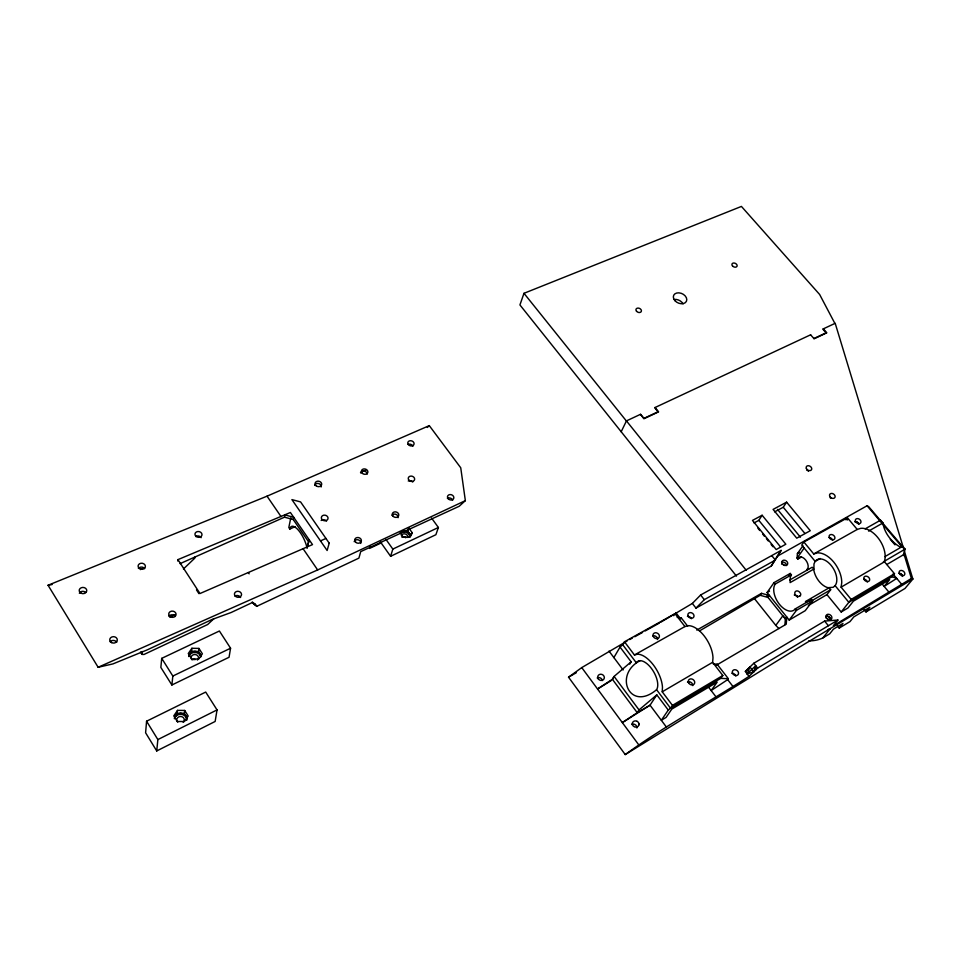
<?xml version="1.0" encoding="UTF-8"?>
<svg xmlns="http://www.w3.org/2000/svg" width="961" height="961" viewBox="0 0 961 961"><rect width="100%" height="100%" fill="white"/><g stroke="black" fill="none" stroke-linecap="round" stroke-linejoin="round"><path stroke-width="1.44" d="M865.152 528.874L880.54 520.177L882.919 522.976C884.3 532.995 891.832 542.485 900.625 547.277L902.715 546.268L905.13 549.103L903.412 554.785L886.895 564.479M639.005 724.81L639.017 723.981M632.35 723.393L632.338 724.222A3.436 3.123 30.3 0 0 638.969 724.81M624.47 641.768L622.728 644.747L636.338 662.814A17.238 8.409 60.1 0 1 651.426 668.424A17.238 8.409 60.1 0 1 656.579 689.698L670.526 708.197L672.46 705.374L662.225 691.8L662.477 687.295A24.397 11.892 60.1 0 0 653.516 665.132A24.397 11.892 60.1 0 0 637.479 654.201L634.44 654.982L624.47 641.768L674.994 613.683L684.929 626.536L688.076 625.671A23.893 12.385 59.8 0 1 704.305 636.074A23.893 12.385 59.8 0 1 712.99 657.841L712.618 662.321L722.816 675.511L720.762 678.37L670.526 708.197L668.279 710.083L661.312 720.269L666.081 717.423L671.787 709.11L717.182 682.13L711.152 690.551L727.669 679.643L728.342 678.706L717.122 664.219L713.266 663.943M214.003 618.596L207.684 624.518L143.982 654.477L142.024 654.393L142.228 651.486M809.042 568.648L806.76 569.945L808.141 567.507A7.376 4.361 59.4 0 0 804.117 558.437A7.376 4.361 59.4 0 0 797.834 559.05L797.065 558.113L797.402 553.62L802.928 545.788M784.921 624.686L785.365 618.992L786.795 617.07L786.242 624.194L716.462 665.168L717.122 664.219M146.577 721.218L145.604 732.787L156.727 750.949L215.144 721.459L217.042 709.915L205.702 692.064L146.577 721.218L157.856 739.586L156.727 750.949M161.712 658.357L160.859 667.439L171.875 685.001L229.054 657.264L230.568 648.219L219.396 631.005L161.712 658.357L172.836 676.051L171.875 685.001M175.19 717.026L177.16 713.29L177.509 710.383L184.704 710.455L188.188 716.017L184.476 721.543L177.256 721.471L173.773 715.873L177.509 710.383M194.927 557.032L194.795 558.149L183.455 568.984M180.632 714.323L180.752 713.326M189.593 654.982L191.527 651.33L191.912 648.279L198.939 648.423L202.375 653.792L198.783 659.03L191.707 658.898L188.284 653.504L191.912 648.279M187.227 717.987L184.332 713.362L184.704 710.455M185.941 717.122L186.074 716.137M188.957 656.243A6.078 5.298 1.5 0 1 194.891 652.447L195.035 651.402A6.09 5.298 1.5 0 1 201.017 656.807M201.39 655.931L198.543 651.474L198.939 648.423M200.104 655.186L200.248 654.141M177.737 561.032L177.941 559.626L290.39 512.501L312.505 544.599L199.984 593.538L177.941 559.626M807.108 601.754L805.462 601.562L829.091 587.82L830.664 589.742L826.94 594.619L841.175 612.001L851.17 599.4L841.091 587.171L841.74 582.762A22.632 13.514 58.8 0 0 833.716 562.041A22.632 13.514 58.8 0 0 817.114 552.911L813.727 553.956L803.901 542.028L847.446 517.811L857.236 529.439L860.684 528.346A22.199 13.85 58.4 0 1 877.393 537.055A22.199 13.85 58.4 0 1 885.189 557.416L884.468 561.801L894.487 573.717L892.072 576.672L848.839 602.343L835.121 585.657A15.989 9.55 58.8 0 0 831.181 565.44A15.989 9.55 58.8 0 0 815.168 561.404L801.738 545.079L803.901 542.028M180.055 563.651L284.48 517.186L284.924 514.94L293.67 517.258L293.201 519.505L308.685 541.98L307.256 546.869M290.799 517.811L288.817 527.541L289.838 529.03A16.83 5.982 65 0 1 298.15 529.907A16.83 5.982 65 0 1 307.124 548.407M308.685 541.98L309.178 539.77L307.039 547.109M370.345 545.704L369.565 548.407L381.529 542.785M380.424 541.932L390.61 556.299L392.833 549.091L438.396 527.481L431.549 518.063M404.257 531.986L404.593 530.904L407.704 531.025L411.116 535.782M407.704 531.025L408.713 527.865L412.137 532.634L411.452 534.736M409.062 534.484L409.41 533.403M748.967 676.388L753.76 671.823L755.742 665.661L747.141 673.937L753.76 671.823L757.652 668.087L837.908 620.037L824.61 621.082L753.844 663.234L745.316 671.475L748.967 676.388C707.993 702.851 664.688 725.807 625.239 754.577L568.54 677.193L581.753 667.595L627.089 641.023M438.396 527.481L435.886 534.712L390.61 556.299M834.893 323.449L819.637 294.486L741.424 206.423L523.985 293.309L519.925 304.937L736.462 576.095M253.644 602.943L254.773 604.613L252.202 602.607L231.229 612.469L211.949 619.521L147.297 649.852L112.942 663.907L98.13 667.27L48.05 585.249L267.038 496.176L429.291 425.627L460.739 467.791L465.352 500.645L459.226 506.255L360.711 551.626L358.909 558.113L256.743 606.331L254.773 604.613L255.085 603.82M747.141 673.937L749.976 666.982L753.76 671.823M774.037 582.594L775.215 584.06A16.265 9.322 59.1 0 0 779.503 604.385A16.265 9.322 59.1 0 0 795.252 608.89L811.42 599.46L812.61 600.925L805.258 610.667L789.197 620.073L767.082 592.517L774.037 582.594L790.242 573.429L791.42 574.87L790.266 577.369L790.098 582.618L813.763 569.128L812.189 567.23L789.774 579.976M621.166 431.801L626.452 420.894L746.289 570.329M613.875 657.588L620.037 647.065L622.728 644.747M692.352 603.448L700.629 594.991L781.101 550.401L771.227 566.089L695.992 608.109L692.352 603.448L660.627 622.272M771.227 566.089L781.101 550.401M611.184 680.604L597.55 688.989L612.385 679.283L614.091 676.424L631.137 661.817L620.037 647.065M612.445 679.367L614.151 676.508L639.041 709.915L637.239 712.702L622.344 722.6L650.032 705.182L656.819 694.863L668.279 710.083M629.731 664.135L631.137 661.817M412.137 532.634L409.326 537.163L403.055 536.911L400.497 533.331M673.745 615.689L674.994 613.683M687.68 626.188L681.289 617.935L680.664 618.92L675.811 612.637M754.025 522.928L758.83 520.345L762.121 515.252L785.834 544.226L776.188 549.548L752.463 520.418L762.121 515.252M774.65 511.865L783.251 507.252L786.615 502.159L810.267 530.712L796.753 538.184L773.076 509.402L786.615 502.159M760.163 595.303L761.532 593.345L769.461 595.484L768.079 597.442L760.163 595.303L699.452 630.945M797.065 558.113L804.189 548.058M788.825 575.423L790.242 573.429M845.956 519.853L847.446 517.811M779.035 628.602A38.692 30.296 35.8 0 1 775.803 625.383L782.807 615.857A39.077 30.428 35.7 0 0 785.233 618.319M789.197 620.073L796.441 610.367L812.61 600.925M808.754 640.867A38.692 30.296 35.8 0 0 822.856 637.948L830.304 628.59A39.077 30.428 35.7 0 1 827.962 629.575M837.908 620.037L833.343 625.767L911.4 578.462L912.854 579.027L835.193 323.304L822.796 329.106L826.064 332.818L813.847 338.56M837.331 625.767L839.217 628.086L842.989 623.413L833.439 629.155L829.703 633.828L822.856 637.948M864.095 609.67L865.993 611.965L869.837 607.268L853.8 616.914L850.005 621.599L839.217 628.086M695.992 608.109L704.293 599.664L775.371 560.083L771.719 555.602M749.976 666.982L745.4 671.427L747.982 669.889M427.309 427.477L429.291 425.627M809.534 601.093L811.42 599.46M835.121 585.657L833.199 587.291L827.914 587.688A15.989 9.55 58.8 0 1 813.907 570.606L813.979 563.903L815.168 561.404L820.274 558.509M639.041 709.915L656.819 694.863M656.579 689.698C629.671 712.377 613.058 674.49 640.206 660.615M625.239 754.577L797.93 648.026L912.95 578.966L904.986 588.468L865.993 611.965M867.062 505.762L901.67 546.497L903.172 547.193L868.684 506.651L867.062 505.762L776.956 556.431M841.175 612.001L847.998 607.941L853.38 601.19L889.67 579.615L884.132 586.402L896.721 578.414L892.072 576.672M672.46 705.374L722.816 675.511M851.17 599.4L894.487 573.717M812.021 600.625L830.664 589.742M808.357 605.478L826.94 594.619M883.399 561.813L905.13 549.103M662.225 691.8L712.618 662.321M841.091 587.171L884.468 561.801M884.853 556.671L902.715 546.268M568.54 677.193L576.348 672.7M696.785 630.104L761.532 593.345M767.082 592.517L769.557 591.111M775.215 584.06L791.42 574.87M868.588 531.109L882.919 522.976M634.44 654.982L684.929 626.536M813.727 553.956L857.236 529.439M797.834 559.05L801.27 557.128M797.402 553.62L799.456 552.467M629.671 639.594L632.254 638.152M634.837 636.723L642.585 632.41M645.167 630.969L659.366 623.076M157.856 739.586L217.042 709.915M172.836 676.051L230.568 648.219M98.13 667.27L317.647 569.945L465.352 500.645M810.64 334.788L654.681 407.692L657.997 411.776L643.906 418.395L640.591 414.275L626.344 420.942L523.985 293.309M169.665 617.118L175.046 614.644M320.506 540.923L325.923 538.436M289.838 529.03L295.267 526.58M140.342 569.597L144.462 567.783M360.495 472.5L365.853 470.133M48.05 585.249L52.122 584.54M177.16 713.29L184.332 713.362M191.527 651.33L198.543 651.474M720.762 678.37L728.342 678.706M677.205 617.31L681.289 617.935M284.48 517.186L293.201 519.505M637.011 721.279L637.756 721.759A3.436 3.123 30.3 0 1 638.981 723.993M116.149 641.54L115.392 640.987A3.82 3.171 7.6 0 0 110.167 641.768M252.275 601.874L254.773 604.613M823.349 328.842L826.832 332.806L814.135 338.777L810.579 334.812M890.318 539.361L894.991 544.863M903.412 554.785L904.637 556.239M845.644 517.667L847.554 519.949M893.021 574.017L901.67 584.3M881.285 583.003L889.093 592.324M783.251 507.252L804.874 533.439M777.497 509.378L800.417 537.187M758.83 520.345L780.512 546.893M757.857 528.178L759.743 530.496M762.59 533.98L764.475 536.31M766.373 538.628L768.259 540.959M771.094 544.443L772.992 546.761M655.066 407.512L658.609 411.861L643.954 418.744L640.422 414.359M824.61 621.082L828.394 625.731M795.252 608.89L796.441 610.367M766.89 596.012L785.365 618.992M754.265 598.391L775.803 625.383M700.629 594.991L704.293 599.664M753.844 663.234L757.652 668.087L754.757 668.736L755.694 669.961M727.669 679.643L732.702 686.142M708.473 687.055L716.185 697.097M666.357 727.009L650.032 705.182L637.239 712.702L612.385 679.283M609.01 651.077L623.136 669.961M581.753 667.595L638.657 744.703M385.998 539.457L392.833 549.091M267.038 496.176L281.08 516.646M303.183 548.875L317.647 569.945M248.334 572.612L249.139 573.837M255.638 604.649L256.743 606.331M196.488 589.886L198.939 593.658M254.929 604.217L255.746 605.49M140.51 651.978L142.024 654.393M903.784 553.452L911.4 578.462M177.785 722.179A3.772 3.351 -2.2 0 1 177.893 717.447A3.772 3.351 -2.2 0 1 183.215 717.495A3.772 3.351 -2.2 0 1 183.119 722.228M174.397 718.78A6.222 5.526 -2.1 0 1 181.557 713.374A6.222 5.526 -2.1 0 1 186.602 720.33M174.53 718.347A6.222 5.526 -2.2 0 1 181.437 714.371A6.222 5.526 -2.2 0 1 186.722 719.897M193.269 659.606A3.664 3.195 1.2 0 1 195.155 659.642M192.164 659.955A3.688 3.207 1.5 0 1 192.236 655.414A3.688 3.207 1.5 0 1 197.449 655.51A3.688 3.207 1.5 0 1 197.365 660.051M188.849 656.567A6.09 5.298 1.5 0 1 195.023 651.402M194.891 652.447A6.078 5.298 1.5 0 1 200.693 656.471M401.806 537.151A3.303 2.763 16.8 0 1 405.77 537.752M401.35 535.77A3.315 2.763 16.8 0 1 405.218 533.944A3.315 2.763 16.8 0 1 407.752 537.475M400.076 533.031A5.478 4.565 16.8 0 1 400.869 532.106M401.938 531.409A5.478 4.565 16.8 0 1 407.932 531.998A5.478 4.565 16.8 0 1 410.179 536.947M400.533 533.187A5.466 4.565 16.8 0 1 406.335 532.43A5.466 4.565 16.8 0 1 409.939 536.839M360.868 473.016A3.291 2.667 14.4 0 1 364.327 471.214A3.291 2.667 14.4 0 1 367.282 474.037M391.932 515.324A3.315 2.739 16.2 0 1 398.058 517.691M408.173 444.402A3.207 2.571 16.6 0 1 412.906 446.24M447.394 498.351A3.243 2.655 19 0 1 452.631 500.381M314.631 485.389A3.339 2.739 12 0 1 318.571 483.539A3.339 2.739 12 0 1 321.118 486.987M408.257 481.017A3.267 2.463 8.5 0 1 412.774 481.978M321.166 520.49A3.388 2.607 4.6 0 1 326.524 521.066M354.189 541.704A3.376 2.835 14.1 0 1 358.189 539.83A3.376 2.835 14.1 0 1 360.723 543.433M168.872 616.277A3.676 3.147 1.4 0 1 175.238 616.445M138.384 568.468A3.652 3.051 1.2 0 1 144.691 568.672M195.672 536.55A3.532 2.931 4.9 0 1 201.137 537.692M235.157 596.048A3.568 3.051 5.9 0 1 240.598 597.514M79.367 593.297A3.76 3.039 7.3 0 1 82.141 591.363A3.76 3.039 7.3 0 1 85.721 592.457M116.173 641.552A3.82 3.171 7.6 0 1 116.749 642.248M653.108 635.81A3.363 2.787 32.3 0 1 657.552 639.533M829.175 537.559A3.147 2.39 34.4 0 1 832.634 540.322M687.499 682.118A3.412 2.847 35.6 0 1 692.749 685.613M863.747 579.123A3.195 2.427 36.4 0 1 867.266 581.946M899.316 573.321A3.123 2.33 36.9 0 0 904.217 575.231A3.123 2.33 36.9 0 0 902.415 570.666A3.123 2.33 36.9 0 0 899.316 573.321A3.111 2.33 36.9 0 1 902.439 576.408M858.702 524.262A3.051 2.282 34.5 0 0 854.641 521.643A3.051 2.282 34.5 0 1 858.774 524.093M781.605 562.377A3.135 2.439 34 0 1 784.837 562.702A3.135 2.439 34 0 1 786.458 565.548M794.266 594.955A3.183 2.487 35.4 0 1 797.51 597.081M830.256 620.398A3.207 2.499 36.9 0 0 829.367 617.31A3.207 2.499 36.9 0 0 826.088 616.241A3.207 2.499 36.9 0 1 829.475 617.25A3.207 2.499 36.9 0 1 830.364 620.325M687.439 616.433A3.255 2.727 30.9 0 1 691.415 618.728M731.874 673.361A3.315 2.799 35.1 0 1 735.79 675.943M597.177 677.949A3.363 2.943 29.3 0 1 602.367 680.568M631.641 724.51A3.412 3.003 33.7 0 1 636.903 727.994M632.326 723.369A3.436 3.123 30.3 0 1 636.951 721.255M899.052 573.273A3.111 2.33 36.9 0 1 902.475 576.035M826.208 618.115A3.195 2.499 36.9 0 1 828.694 620.133M781.581 564.059A3.135 2.439 34 0 1 784.356 565.488M830.16 497.774A3.003 2.246 33.2 0 1 830.833 498.158M806.591 470.025A2.979 2.222 31.9 0 1 807.288 470.349M807.925 470.794A2.979 2.222 31.9 0 1 808.441 471.346M794.615 595.003A3.087 2.415 35.4 0 1 797.63 597.237M674.154 299.472A7.003 5.045 25 0 1 683.031 303.832M329.203 543.157L327.124 550.497L291.904 499.6L300.577 501.918L329.203 543.157M362.429 473.413A3.291 2.679 14.5 0 0 367.811 472.464A3.291 2.679 14.5 0 0 363.654 468.944A3.291 2.679 14.5 0 0 362.429 473.413M392.773 515.901A3.327 2.751 16.2 0 0 398.443 516.141A3.327 2.751 16.2 0 0 395.343 511.841A3.327 2.751 16.2 0 0 392.773 515.901M448.27 498.831A3.255 2.655 19 0 0 453.688 498.459A3.255 2.655 19 0 0 450 494.567A3.255 2.655 19 0 0 448.27 498.831M408.269 444.499A3.219 2.571 16.7 0 0 413.759 444.799A3.219 2.571 16.7 0 0 410.743 440.715A3.219 2.571 16.7 0 0 408.269 444.499M316.157 485.81A3.351 2.739 12.1 0 0 321.635 484.704A3.351 2.739 12.1 0 0 317.346 481.221A3.351 2.739 12.1 0 0 316.157 485.81M408.761 479.995A3.267 2.655 16.9 0 0 414.323 480.26A3.267 2.655 16.9 0 0 411.26 476.079A3.267 2.655 16.9 0 0 408.761 479.995M322.391 519.865A3.388 2.811 12.2 0 0 327.965 518.832A3.388 2.811 12.2 0 0 323.725 515.192A3.388 2.811 12.2 0 0 322.391 519.865M355.774 542.316A3.388 2.835 14.1 0 0 361.324 541.235A3.388 2.835 14.1 0 0 357.048 537.571A3.388 2.835 14.1 0 0 355.774 542.316M195.792 536.166A3.544 2.895 8.8 0 0 201.798 535.565A3.544 2.895 8.8 0 0 197.822 531.529A3.544 2.895 8.8 0 0 195.792 536.166M139.081 568.227A3.664 3.015 5.2 0 0 145.243 567.206A3.664 3.015 5.2 0 0 140.895 563.278A3.664 3.015 5.2 0 0 139.081 568.227M169.737 616.301A3.688 3.111 5.8 0 0 175.935 615.184A3.688 3.111 5.8 0 0 171.502 611.172A3.688 3.111 5.8 0 0 169.737 616.301M235.157 595.976A3.58 3.003 10.2 0 0 241.283 595.652A3.58 3.003 10.2 0 0 237.559 591.291A3.58 3.003 10.2 0 0 235.157 595.976M80.928 593.141A3.772 3.111 1.6 0 0 86.754 590.727A3.772 3.111 1.6 0 0 81.241 587.76A3.772 3.111 1.6 0 0 80.928 593.141M111.488 642.585A3.808 3.219 1.5 0 0 117.314 640.038A3.808 3.219 1.5 0 0 111.74 637.023A3.808 3.219 1.5 0 0 111.488 642.585M799.792 596.084A3.207 2.402 25 0 0 799.912 592.553A3.207 2.571 46.8 0 0 795.852 591.207A3.207 2.571 46.8 0 0 795.42 595.147A3.207 2.402 25 0 0 799.792 596.084M855.662 521.679A3.063 2.282 34.5 0 0 860.563 523.024A3.063 2.282 34.5 0 0 858.281 518.7A3.063 2.282 34.5 0 0 855.662 521.679M782.194 563.482A3.147 2.439 33.9 0 0 787.287 564.744A3.147 2.439 33.9 0 0 784.933 560.251A3.147 2.439 33.9 0 0 782.194 563.482M826.28 617.671A3.207 2.499 36.9 0 0 831.421 619.052A3.207 2.499 36.9 0 0 829.079 614.367A3.207 2.499 36.9 0 0 826.28 617.671M688.028 615.893A3.255 2.655 32.8 0 0 693.313 617.623A3.255 2.655 32.8 0 0 691.464 612.77A3.255 2.655 32.8 0 0 688.028 615.893M732.438 672.952A3.327 2.715 36.6 0 0 737.712 675.042A3.327 2.715 36.6 0 0 736.138 669.961A3.327 2.715 36.6 0 0 732.438 672.952M598.343 678.995A3.376 3.063 25 0 0 604.073 678.802A3.376 3.063 25 0 0 600.649 674.226A3.376 3.063 25 0 0 598.343 678.995M829.391 537.728A3.147 2.39 34.3 0 0 834.46 539.121A3.147 2.39 34.3 0 0 832.154 534.628A3.147 2.39 34.3 0 0 829.391 537.728M864.131 579.495A3.207 2.427 36.4 0 0 869.249 580.876A3.207 2.427 36.4 0 0 866.858 576.276A3.207 2.427 36.4 0 0 864.131 579.495M829.92 496.597A3.015 2.258 33.2 0 0 834.785 497.654A3.015 2.258 33.2 0 0 832.262 493.474A3.015 2.258 33.2 0 0 829.92 496.597M806.375 468.487A2.991 2.222 31.9 0 0 811.18 470.121A2.991 2.222 31.9 0 0 809.318 465.893A2.991 2.222 31.9 0 0 806.375 468.487M653.252 636.41A3.376 2.787 32.3 0 0 658.79 637.864A3.376 2.787 32.3 0 0 656.579 632.867A3.376 2.787 32.3 0 0 653.252 636.41M688.544 682.658A3.424 2.847 35.6 0 0 694.13 684.112A3.424 2.847 35.6 0 0 691.836 678.983A3.424 2.847 35.6 0 0 688.544 682.658M674.898 300.637A7.039 5.057 25 0 0 686.382 301.382A7.039 5.057 25 0 0 678.886 292.841A7.039 5.057 25 0 0 674.898 300.637M732.534 265.945A2.739 1.91 26 0 0 736.979 266.329A2.739 1.91 26 0 0 734.084 263.014A2.739 1.91 26 0 0 732.534 265.945M636.518 311.232A2.859 2.078 24 0 0 641.227 311.604A2.859 2.078 24 0 0 638.308 308.085A2.859 2.078 24 0 0 636.518 311.232"/></g></svg>
